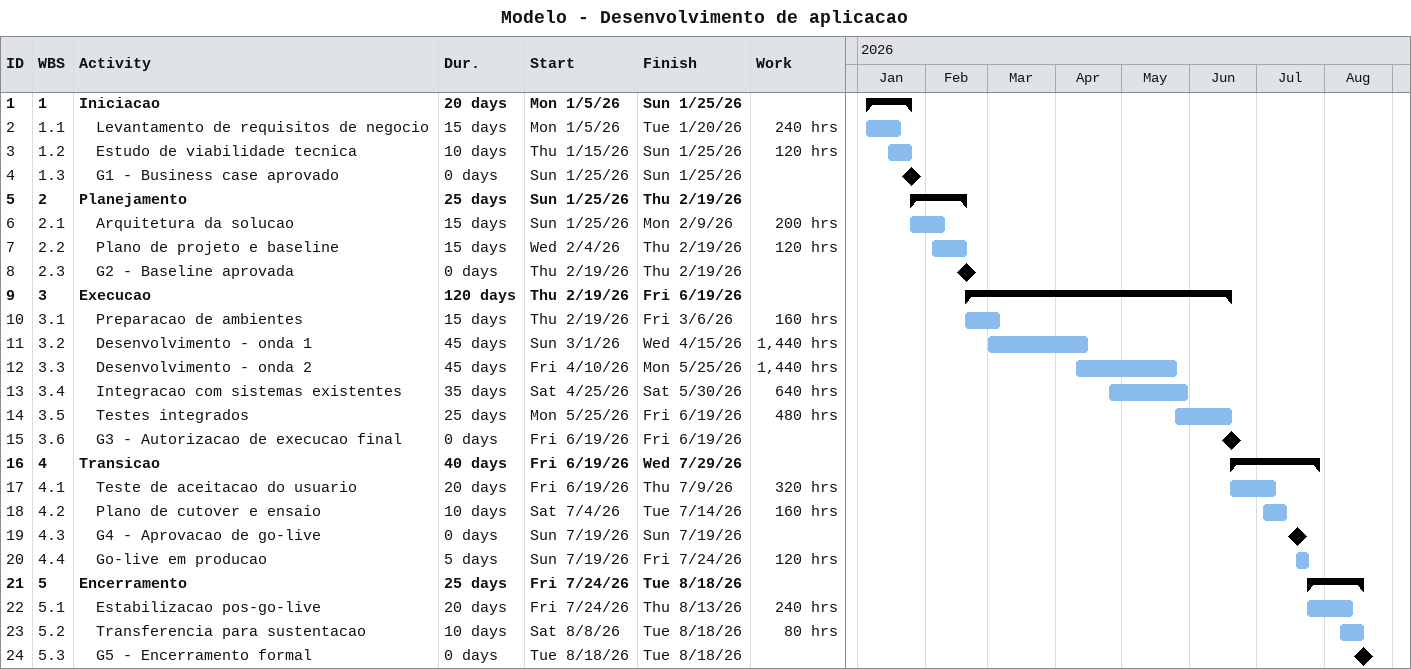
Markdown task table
Modelo - Desenvolvimento de aplicacao

| ID | WBS | Task | Duration | Start | Finish | Work (h) |
|---|---|---|---|---|---|---|
| 1 | 1 | **Iniciacao** | 20d | 2026-01-05 | 2026-01-25 |  |
| 2 | 1.1 | Levantamento de requisitos de negocio | 15d | 2026-01-05 | 2026-01-20 | 240 |
| 3 | 1.2 | Estudo de viabilidade tecnica | 10d | 2026-01-15 | 2026-01-25 | 120 |
| 4 | 1.3 | G1 - Business case aprovado | 0d | 2026-01-25 | 2026-01-25 |  |
| 5 | 2 | **Planejamento** | 25d | 2026-01-25 | 2026-02-19 |  |
| 6 | 2.1 | Arquitetura da solucao | 15d | 2026-01-25 | 2026-02-09 | 200 |
| 7 | 2.2 | Plano de projeto e baseline | 15d | 2026-02-04 | 2026-02-19 | 120 |
| 8 | 2.3 | G2 - Baseline aprovada | 0d | 2026-02-19 | 2026-02-19 |  |
| 9 | 3 | **Execucao** | 120d | 2026-02-19 | 2026-06-19 |  |
| 10 | 3.1 | Preparacao de ambientes | 15d | 2026-02-19 | 2026-03-06 | 160 |
| 11 | 3.2 | Desenvolvimento - onda 1 | 45d | 2026-03-01 | 2026-04-15 | 1440 |
| 12 | 3.3 | Desenvolvimento - onda 2 | 45d | 2026-04-10 | 2026-05-25 | 1440 |
| 13 | 3.4 | Integracao com sistemas existentes | 35d | 2026-04-25 | 2026-05-30 | 640 |
| 14 | 3.5 | Testes integrados | 25d | 2026-05-25 | 2026-06-19 | 480 |
| 15 | 3.6 | G3 - Autorizacao de execucao final | 0d | 2026-06-19 | 2026-06-19 |  |
| 16 | 4 | **Transicao** | 40d | 2026-06-19 | 2026-07-29 |  |
| 17 | 4.1 | Teste de aceitacao do usuario | 20d | 2026-06-19 | 2026-07-09 | 320 |
| 18 | 4.2 | Plano de cutover e ensaio | 10d | 2026-07-04 | 2026-07-14 | 160 |
| 19 | 4.3 | G4 - Aprovacao de go-live | 0d | 2026-07-19 | 2026-07-19 |  |
| 20 | 4.4 | Go-live em producao | 5d | 2026-07-19 | 2026-07-24 | 120 |
| 21 | 5 | **Encerramento** | 25d | 2026-07-24 | 2026-08-18 |  |
| 22 | 5.1 | Estabilizacao pos-go-live | 20d | 2026-07-24 | 2026-08-13 | 240 |
| 23 | 5.2 | Transferencia para sustentacao | 10d | 2026-08-08 | 2026-08-18 | 80 |
| 24 | 5.3 | G5 - Encerramento formal | 0d | 2026-08-18 | 2026-08-18 |  |
